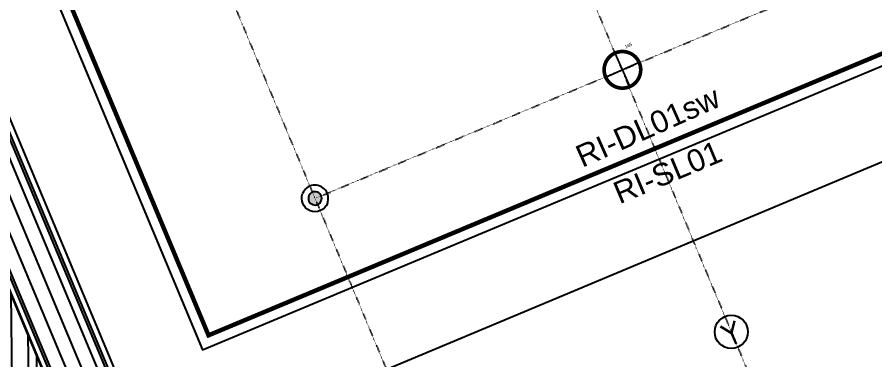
# Model space of a CAD drawing. Header units: millimetres. Extents: x 768159 to 833032, y -1374957 to -1225629.
# Drawn here: x 784806 to 788674, y -1314450 to -1312905 of the extents above; entities that cross this region are included whole.
import ezdxf
from ezdxf.enums import TextEntityAlignment as Align
from ezdxf.xclip import XClip

# ---------------------------------------------------------------- set-up
doc = ezdxf.new("R2010")
doc.units = ezdxf.units.MM
doc.header["$LTSCALE"] = 10
doc.header["$MEASUREMENT"] = 0
doc.header["$XCLIPFRAME"] = 0
doc.linetypes.add('ACAD_ISO07W100', pattern=[3, 0, -3])
doc.linetypes.add('CENTER', pattern=[50.8, 31.75, -6.35, 6.35, -6.35])
for name, color, linetype in [('I—平顶—分格线', 8, 'Continuous'), ('I—平顶—喷淋', 21, 'Continuous'), ('I—平顶—填充01(线状)', 8, 'Continuous'), ('I—平顶—暖通', 144, 'Continuous'), ('I—平顶—灯具', 62, 'Continuous'), ('I—平顶—烟感', 144, 'Continuous'), ('I—平顶—设备定位尺寸标注', 232, 'Continuous'), ('I—平顶—造型', 122, 'Continuous')]:
    doc.layers.add(name, color=color, linetype=linetype)
doc.styles.add('ARIAL', font='arial.ttf')
doc.styles.get("Standard").update_dxf_attribs({"font": 'arial.ttf'})
doc.styles.add('平顶图图例(客房区A2）$0$HZDX', font='ROMANS.shx', dxfattribs={"width": 0.8, "bigfont": 'hztxt.shx'})
doc.dimstyles.new('標準', dxfattribs={"dimtxt": 2.5, "dimasz": 0.8, "dimexe": 0, "dimexo": 0, "dimgap": 1, "dimtad": 1, "dimdec": 0, "dimzin": 0, "dimdsep": 46, "dimtxsty": 'Standard', "dimblk": 'DOT', "dimcen": 1, "dimaunit": 1, "dimadec": 3, "dimazin": 0, "dimtfac": 1, "dimtdec": 0, "dimtmove": 2, "dimatfit": 3, "dimfxl": 1, "dimtolj": 1, "dimtzin": 0, "dimarcsym": 0})

# ---------------------------------------------------------------- blocks, each defined once
blk = doc.blocks.new('*D1467')
at = {"layer": 'Defpoints', "color": 0, "transparency": 16777216}
for p in [(82.5, 69.3), (82.5, 0), (-82.5, 0)]:
    blk.add_point(p, dxfattribs=at)
at = {"color": 0, "transparency": 16777216, "insert": (69.3, 88.9), "char_height": 15, "attachment_point": 5}
blk.add_mtext('\\A1;165', dxfattribs=at)
blk = doc.blocks.new('_Dot')
at = {"color": 0, "linetype": 'ByBlock', "lineweight": -2}
blk.add_line((-0.5, 0), (-1, 0), dxfattribs=at)
at = {"color": 0, "linetype": 'ByBlock', "const_width": 0.5}
blk.add_lwpolyline([(-0.25, 0, 1), (0.25, 0, 1)], format="xyb", close=True, dxfattribs=at)
blk = doc.blocks.new('上下喷1111')
h = blk.add_hatch(color=256)
h.dxf.hatch_style = 1
edge = h.paths.add_edge_path()
edge.add_arc((0, 0), 0.5, 0, 180)
edge.add_arc((0, 0), 0.5, 180, 360)
at = {"elevation": 0}
for points in [[(-1, 0, -1), (1, 0, 0.084041)], [(-1, 0, 1), (1, 0, -0.084041)]]:
    blk.add_lwpolyline(points, format="xyb", dxfattribs=at)
blk.add_lwpolyline([(0.5, 0, 1), (-0.5, 0, 1)], format="xyb", close=True, dxfattribs=at)
blk = doc.blocks.new('平顶图图例(客房区A2）$0$烟感')
at = {"layer": 'I—平顶—烟感', "linetype": 'Continuous'}
blk.add_circle((0, 0), 2.16, dxfattribs=at)
at = {"layer": 'I—平顶—烟感', "linetype": 'Continuous', "style": '平顶图图例(客房区A2）$0$HZDX'}
blk.add_text('Y', height=2.86, dxfattribs=at).set_placement((-1.14, -1.69))
blk = doc.blocks.new('30-1')
at = {"layer": 'I—平顶—分格线'}
for centre in [(-1070, -55.6), (-1040, -55.6), (-1010, -55.6), (-980, -55.6), (-950, -55.6), (-920, -55.6), (-890, -55.6), (-860, -55.6), (-830, -55.6), (-995, -85.6), (-965, -85.6), (-935, -85.6), (-920, -115.6), (-905, -85.6), (-890, -115.6), (-875, -85.6), (-860, -115.6), (-845, -85.6)]:
    blk.add_circle(centre, 3, dxfattribs=at)
blk = doc.blocks.new('*U1468')
at = {"const_width": 16.5}
blk.add_lwpolyline([(82.5, 0, 0.414214), (0, 82.5, 0.414214), (-82.5, 0, 0.414214), (0, -82.5, 0.414214)], format="xyb", close=True, dxfattribs=at)
at = {"const_width": 8.25}
for points in [[(0, -82.5), (0, 82.5)], [(-82.5, 0), (82.5, 0)]]:
    blk.add_lwpolyline(points, dxfattribs=at)
dim = blk.add_linear_dim(base=(82.5, 69.3), p1=(-82.5, 0), p2=(82.5, 0), dimstyle='標準', override={"dimtxt": 15, "dimgap": 5, "dimse1": 1, "dimse2": 1, "dimsd1": 1, "dimsd2": 1})
dim.commit()
dim.dimension.update_dxf_attribs({"geometry": '*D1467', "text_midpoint": (69.3, 88.9), "dimtype": 128})
blk = doc.blocks.new('*U1469')
blk.add_blockref('*U1468', (0, 0))
at = {"style": 'ARIAL'}
blk.add_text('RI-DL01sw', height=100, dxfattribs=at).set_placement((0, -280.2), align=Align.MIDDLE_CENTER)
blk.add_text('RI-DL01sw', height=100, dxfattribs=at).set_placement((0, -280.2), align=Align.MIDDLE_CENTER)

msp = doc.modelspace()

# ---------------------------------------------------------------- hatches: boundary and pattern name
at = {"layer": 'I—平顶—填充01(线状)'}
h = msp.add_hatch(dxfattribs=at)
h.set_pattern_fill('ANSI32', color=256, scale=300, angle=23)
h.set_pattern_definition([(90.69066, (779074.36, -1301389.27), (-112.4918, -1.3561), []), (90.69066, (779111.4, -1301351.33), (-112.4918, -1.3561), [])])
h.paths.add_polyline_path([(785452.9, -1315763.1), (785268.6, -1315840.2), (781331.2, -1306425.3), (781515.7, -1306348.2)])
h.paths.add_polyline_path([(790859.5, -1313502.7), (791044.2, -1313425.5), (787476.5, -1304892.6), (787292.9, -1304969.4)])
h.paths.add_polyline_path([(778886, -1300055.9), (778701.6, -1300133), (776757, -1295482), (776940.6, -1295405.2)])

# ---------------------------------------------------------------- linework, layer by layer
at = {"layer": 'I—平顶—暖通', "elevation": 0}
for points in [[(778923.7, -1287820.8), (779704.9, -1289689.2), (776417.1, -1294088.2), (785164.7, -1315011.1), (785395.3, -1314914.7), (776702.8, -1294123.5), (779990.6, -1289724.5), (779154.4, -1287724.3)], [(778936.8, -1287826.1), (779716.3, -1289690.6), (776428.5, -1294089.6), (785170, -1314998), (785382.2, -1314909.3), (776691.4, -1294122.1), (779979.2, -1289723.1), (779149, -1287737.4)]]:
    msp.add_lwpolyline(points, close=True, dxfattribs=at)
for points in [[(785349.9, -1314922.8), (776651.4, -1294117.2), (779939.2, -1289718.1), (779116.7, -1287750.9)], [(785290, -1314947.9), (776577.1, -1294108), (779864.9, -1289709), (779056.8, -1287776)], [(785230, -1314972.9), (776502.8, -1294098.8), (779790.6, -1289699.8), (778996.8, -1287801)]]:
    msp.add_lwpolyline(points, dxfattribs=at)
at = {"layer": 'I—平顶—灯具', "linetype": 'CENTER', "ltscale": 0.01, "const_width": 20, "elevation": 0}
msp.add_lwpolyline([(791064.2, -1275701.3), (793237.8, -1280899.8), (794889.4, -1281577.6), (808070.2, -1276066.9), (809651.7, -1279849.5), (808969.7, -1280134.6), (807516, -1279538), (797651.3, -1283662.3), (797001, -1285247.1), (786562.3, -1289611.3), (782390.5, -1295193.1), (789692.1, -1312657.6), (785669.5, -1314339.4), (777245.6, -1294190.6), (780534.4, -1289791.2), (779564.6, -1287471.5)], dxfattribs=at)
at = {"layer": 'I—平顶—设备定位尺寸标注', "color": 8, "linetype": 'ACAD_ISO07W100', "ltscale": 0.02}
msp.add_line((786154.1, -1313720.5, 0), (788922.2, -1312563.2), dxfattribs=at)
for points in [[(779102.3, -1292975.8), (788356.7, -1315112.7)], [(778884, -1296344.1), (786972.8, -1315691.3)]]:
    msp.add_lwpolyline(points, dxfattribs=at)
at = {"layer": 'I—平顶—造型'}
msp.add_line((785153, -1315043.1), (790558.6, -1312783.1), dxfattribs=at)
at = {"layer": 'I—平顶—造型', "elevation": 0}
for points in [[(779518.5, -1287490.8), (780477.3, -1289784.1), (777188.5, -1294183.6), (785642.7, -1314404.8), (789757.5, -1312684.4), (782447.6, -1295200.2), (786594.2, -1289652.2), (797039.4, -1285285.3), (797689.7, -1283700.4), (807516.1, -1279592.1), (808969.9, -1280188.7), (809717.1, -1279876.4), (808097.1, -1276001.5), (794889.2, -1281523.5), (793312.7, -1280876.5)], [(778891.9, -1287807), (779167.8, -1287691.6), (780019.2, -1289728), (776731.4, -1294127), (785428, -1314928.1), (785151.2, -1315043.8), (776388.5, -1294084.7), (779676.3, -1289685.7), (778884.2, -1287788.5)]]:
    msp.add_lwpolyline(points, dxfattribs=at)
at = {"layer": 'I—平顶—造型'}
msp.add_lwpolyline([(785452.9, -1315763.1), (785268.6, -1315840.2), (781331.2, -1306425.3), (781515.7, -1306348.2)], close=True, dxfattribs=at)

# ---------------------------------------------------------------- block references
at = {"layer": 'I—平顶—分格线', "extrusion": (0.000109945, 4.5974e-05, 1)}
ref = msp.add_blockref('30-1', (789400.7, -1313981.9, 26.2), dxfattribs=dict(at, rotation=22.69420997310895))
XClip(ref).set_block_clipping_path([(-568196.535952149, 748610.8236731878), (-567330.4521928371, 748523.1943268268), (-567192.0383992472, 749891.2056481647), (-568058.122158559, 749978.8349945256)])
at = {"layer": 'I—平顶—喷淋', "extrusion": (7.41388e-10, -1.4776e-08, 1), "xscale": 60.00000000000065, "yscale": 60.00000000000065, "zscale": 60.00000000000065, "rotation": 158.1416134251435}
msp.add_blockref('上下喷1111', (786149.6, -1313722.3, 0), dxfattribs=at)
at = {"layer": 'I—平顶—灯具', "rotation": 24}
msp.add_blockref('*U1469', (787535.9, -1313142.8, 0), dxfattribs=at)
at = {"layer": 'I—平顶—烟感', "extrusion": (0.00010995, 4.59611e-05, 1), "xscale": 34.72222223022214, "yscale": 34.72222223022214, "zscale": 34.72222223022214, "rotation": 22.68613998737474}
msp.add_blockref('平顶图图例(客房区A2）$0$烟感', (788026.9, -1314323.8, 26.2), dxfattribs=at)

# ---------------------------------------------------------------- texts
at = {"layer": 'I—平顶—灯具', "linetype": 'CENTER', "ltscale": 0.01, "style": 'ARIAL'}
msp.add_text('RI-SL01', height=100, rotation=22.8071, dxfattribs=at).set_placement((787739.4, -1313604, 0), align=Align.MIDDLE_CENTER)

doc.saveas('drawing.dxf')
